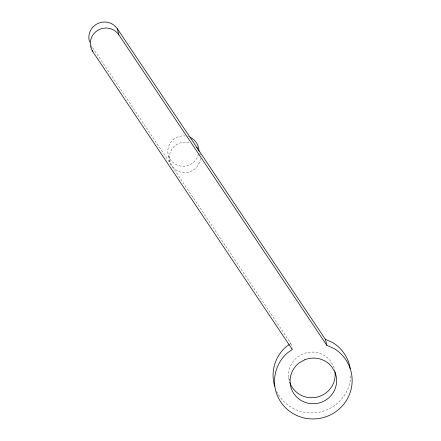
<?xml version="1.0" encoding="UTF-8"?>
<svg xmlns="http://www.w3.org/2000/svg" width="441" height="441" viewBox="0 0 441 441"><rect width="100%" height="100%" fill="white"/><g stroke="black" fill="none" stroke-linecap="round" stroke-linejoin="round"><path stroke-width="0.33" stroke-dasharray="2.21 1.65" d="M289.781 344.239L290.845 343.495L91.375 45.682M290.845 343.495L292.14 348.842M288.745 377.761L289.395 380.434M168.567 155.938L170.099 162.271M91.535 46.349L92.186 49.023M200.341 158.402A15.545 15.198 -13.6 0 1 182.326 172.431A15.545 15.198 -13.6 0 1 169.818 153.76A15.545 15.198 -13.6 0 1 190.01 142.983M199.812 153.143A15.545 15.198 -13.6 0 1 200.231 155.094M198.516 154.041A15.545 15.198 -13.6 0 1 180.567 166.059A15.545 15.198 -13.6 0 1 167.971 148.942A15.545 15.198 -13.6 0 1 185.192 135.927M187.833 136.451A15.545 15.198 -13.6 0 1 189.74 137.134M350.667 375.991A38.863 37.998 -13.6 0 1 319.471 412.137A38.863 37.998 -13.6 0 1 276.639 391.2M289.379 381.013A23.318 22.8 -13.6 0 1 297.995 356.714L303.303 353.765A23.318 22.8 -13.6 0 1 330.579 361.096L333.534 366.278A23.318 22.8 -13.6 0 1 334.928 371.388"/><path stroke-width="0.66" d="M289.252 344.614L285.525 347.232A38.863 37.998 -13.6 0 0 274.71 386.239M89.622 42.116A15.545 15.198 -13.6 0 1 97.67 23.582A15.545 15.198 -13.6 0 1 117.383 28.792L325.375 339.327L332.586 342.508A38.863 37.998 -13.6 0 1 350.242 368.704M117.383 28.792L118.838 34.811L326.831 345.342L334.041 348.528A38.863 37.998 -13.6 0 1 344.239 403.625A38.863 37.998 -13.6 0 1 287.245 409.347A38.863 37.998 -13.6 0 1 286.981 353.252L292.3 349.509L92.831 51.702L92.505 50.362M325.375 339.327L326.831 345.342M196.647 147.366A15.545 15.198 -13.6 0 1 199.139 151.28M190.347 137.416A15.545 15.198 -13.6 0 1 198.83 150.078M92.831 51.702A15.545 15.198 -13.6 0 1 97.356 30.594A15.545 15.198 -13.6 0 1 118.838 34.811M335.017 372.039A23.318 22.8 -13.6 0 1 316.903 397.143A23.318 22.8 -13.6 0 1 289.77 382.286M304.759 359.779L299.45 362.734A23.318 22.8 -13.6 0 0 293.502 393.08A23.318 22.8 -13.6 0 0 323.766 401.222A23.318 22.8 -13.6 0 0 334.989 372.292L332.034 367.116A23.318 22.8 -13.6 0 0 304.759 359.779"/></g></svg>
